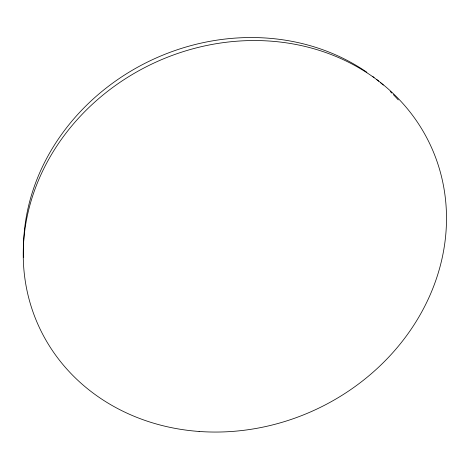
<?xml version="1.0" encoding="UTF-8"?>
<svg xmlns="http://www.w3.org/2000/svg" width="469" height="469" viewBox="0 0 469 469"><rect width="100%" height="100%" fill="white"/><g stroke="black" fill="none" stroke-linecap="round" stroke-linejoin="round"><path stroke-width="0.7" d="M23.702 257.299A213.049 189.464 -24.8 0 1 139.909 65.971A213.049 189.464 -24.8 0 1 366.864 72.273M372.902 76.623A213.049 189.464 -24.8 0 1 374.086 77.526M376.431 79.349A213.049 189.464 -24.8 0 1 378.741 81.213M380.453 82.632A213.049 189.464 -24.8 0 1 383.255 85.041M390.261 91.525A213.049 189.464 -24.8 0 1 391.814 93.067M393.344 94.621A213.049 189.464 -24.8 0 1 398.269 99.891M199.091 431.462A215.746 191.223 -24.8 0 0 433.403 151.933A215.746 191.223 -24.8 0 0 72.115 125.499A215.746 191.223 -24.8 0 0 199.091 431.462"/></g></svg>
